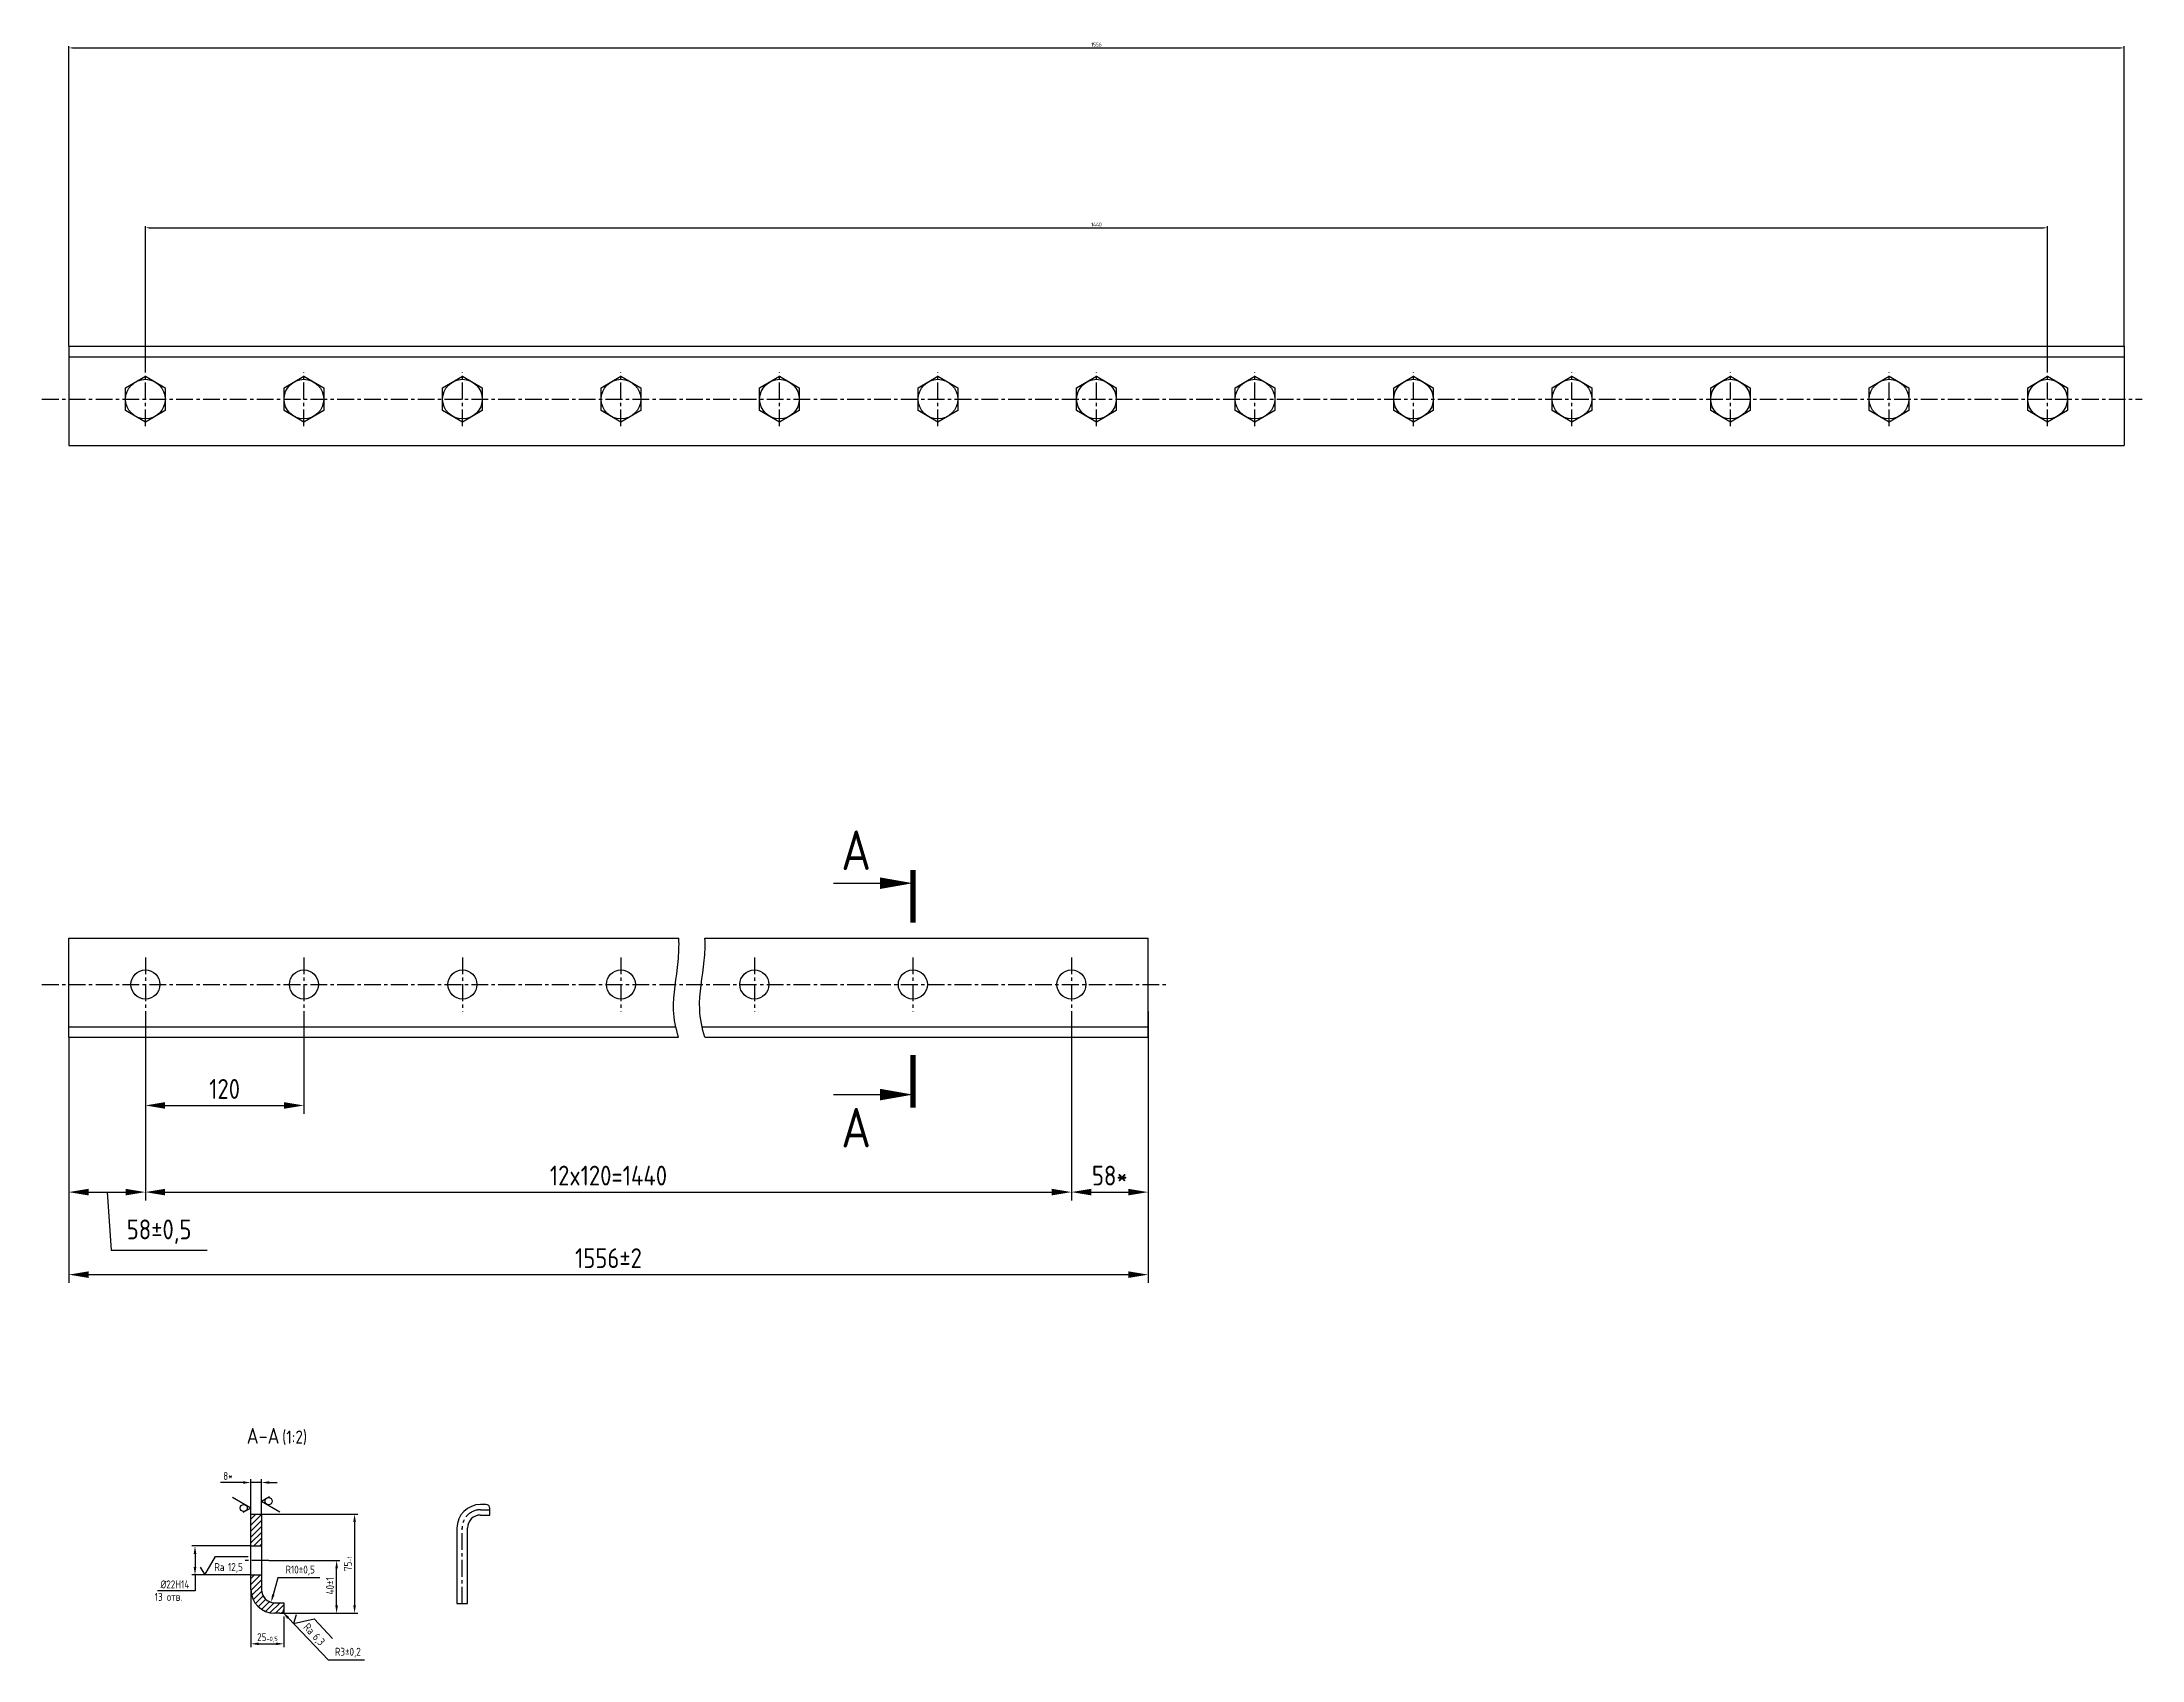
# Model space of a CAD drawing. Header units: millimetres. Extents: x 2992 to 6597, y 1250 to 2866.
# Drawn here: x 5007 to 6597, y 1641 to 2866 of the extents above; entities that cross this region are included whole.
import ezdxf
from ezdxf.enums import TextEntityAlignment as Align

# ---------------------------------------------------------------- set-up
doc = ezdxf.new("R2010")
doc.units = ezdxf.units.MM
doc.header["$LTSCALE"] = 0.4
doc.linetypes.add('CENTER', pattern=[50.8, 31.75, -6.35, 6.35, -6.35])
for name, color, linetype in [('Bord', 1, 'Continuous'), ('Cen', 5, 'CENTER'), ('Cont', 6, 'Continuous'), ('Dim', 7, 'Continuous'), ('Hatch', 2, 'Continuous'), ('Text', 3, 'Continuous'), ('Textb', 6, 'Continuous')]:
    doc.layers.add(name, color=color, linetype=linetype)
doc.styles.add('Style1', font='romans.shx', dxfattribs={"width": 0.8})
doc.dimstyles.new('Dia_1$0', dxfattribs={"dimtxt": 3, "dimasz": 3, "dimexe": 1.25, "dimexo": 0, "dimgap": 1, "dimtad": 1, "dimtoh": 1, "dimtxsty": 'Style1', "dimcen": 2.5, "dimclrt": 3, "dimadec": 0, "dimazin": 0, "dimtfac": 1, "dimtmove": 0, "dimatfit": 3, "dimfxl": 1, "dimarcsym": 0})
doc.dimstyles.new('Lin$0', dxfattribs={"dimtxt": 3, "dimasz": 3, "dimexe": 1.25, "dimexo": 0, "dimgap": 1, "dimtad": 1, "dimtoh": 1, "dimdec": 5, "dimlfac": -1, "dimtxsty": 'Style1', "dimcen": 2.5, "dimclrt": 3, "dimaunit": 1, "dimadec": 0, "dimazin": 0, "dimtfac": 1, "dimtdec": 5, "dimtmove": 0, "dimatfit": 3, "dimldrblk": 'NONE', "dimfxl": 1, "dimarcsym": 0})
doc.dimstyles.new('Lin$4', dxfattribs={"dimtxt": 3, "dimasz": 3, "dimexe": 1.25, "dimexo": 0, "dimgap": 1, "dimtad": 1, "dimtoh": 1, "dimdec": 5, "dimlfac": -1, "dimtxsty": 'Style1', "dimcen": 2.5, "dimclrt": 3, "dimaunit": 1, "dimadec": 0, "dimazin": 0, "dimtfac": 1, "dimtdec": 5, "dimtmove": 0, "dimatfit": 3, "dimldrblk": 'NONE', "dimfxl": 1, "dimarcsym": 0})

# ---------------------------------------------------------------- blocks, each defined once
blk = doc.blocks.new('*D65')
at = {"layer": 'Defpoints', "color": 0, "transparency": 16777216}
for p in [(5165.3, 1775.5), (5165.3, 1751.5), (5173.3, 1751.5)]:
    blk.add_point(p, dxfattribs=at)
at = {"layer": 'Dim', "color": 0, "lineweight": -2, "transparency": 16777216}
for p, q in [((5159.3, 1775.5), (5142.4, 1775.5)), ((5165.3, 1751.5), (5165.3, 1778)), ((5173.3, 1775.5), (5165.3, 1775.5)), ((5173.3, 1751.5), (5173.3, 1778)), ((5179.3, 1775.5), (5185.3, 1775.5))]:
    blk.add_line(p, q, dxfattribs=at)
at = {"layer": 'Dim', "color": 0, "transparency": 16777216}
for points in [[(5159.3, 1776.5), (5159.3, 1774.5), (5165.3, 1775.5)], [(5179.3, 1776.5), (5179.3, 1774.5), (5173.3, 1775.5)]]:
    blk.add_solid(points, dxfattribs=at)
at = {"layer": 'Dim', "color": 3, "transparency": 16777216, "insert": (5147.9, 1780.5), "char_height": 6, "attachment_point": 5, "style": 'Style1'}
blk.add_mtext('8*', dxfattribs=at)
blk = doc.blocks.new('_None')
blk = doc.blocks.new('sherISO_09')
at = {"layer": 'Text'}
for q in [(-1.73, 3), (4.04, 7)]:
    blk.add_line((0, 0), q, dxfattribs=at)
blk.add_circle((0, 2.71), 1.35, dxfattribs=at)
blk = doc.blocks.new('*D66')
at = {"layer": 'Defpoints', "color": 0, "transparency": 16777216}
for p in [(5165.3, 1727.5), (5123, 1705.5), (5165.3, 1705.5)]:
    blk.add_point(p, dxfattribs=at)
at = {"layer": 'Dim', "color": 0, "lineweight": -2, "transparency": 16777216}
for p, q in [((5165.3, 1727.5), (5120.5, 1727.5)), ((5123, 1721.5), (5123, 1711.5)), ((5165.3, 1705.5), (5120.5, 1705.5)), ((5123, 1705.5), (5123, 1693.4)), ((5123, 1693.4), (5094.5, 1693.4))]:
    blk.add_line(p, q, dxfattribs=at)
at = {"layer": 'Dim', "color": 0, "transparency": 16777216}
for points in [[(5122, 1721.5), (5124, 1721.5), (5123, 1727.5)], [(5122, 1711.5), (5124, 1711.5), (5123, 1705.5)]]:
    blk.add_solid(points, dxfattribs=at)
at = {"layer": 'Dim', "color": 3, "transparency": 16777216, "insert": (5107.8, 1698.4), "char_height": 6, "attachment_point": 5, "style": 'Style1'}
blk.add_mtext('%%C22H14', dxfattribs=at)
blk = doc.blocks.new('*D67')
at = {"layer": 'Defpoints', "color": 0, "transparency": 16777216}
for p in [(5178.8, 1716.5), (5230.2, 1716.5), (5187.3, 1676.5)]:
    blk.add_point(p, dxfattribs=at)
at = {"layer": 'Dim', "color": 0, "lineweight": -2, "transparency": 16777216}
for p, q in [((5178.8, 1716.5), (5232.7, 1716.5)), ((5230.2, 1682.5), (5230.2, 1710.5)), ((5187.3, 1676.5), (5232.7, 1676.5))]:
    blk.add_line(p, q, dxfattribs=at)
at = {"layer": 'Dim', "color": 0, "transparency": 16777216}
for points in [[(5229.2, 1710.5), (5231.2, 1710.5), (5230.2, 1716.5)], [(5229.2, 1682.5), (5231.2, 1682.5), (5230.2, 1676.5)]]:
    blk.add_solid(points, dxfattribs=at)
at = {"layer": 'Dim', "color": 3, "transparency": 16777216, "insert": (5225.2, 1697.3), "char_height": 6, "attachment_point": 5, "rotation": 90, "style": 'Style1'}
blk.add_mtext('40±1', dxfattribs=at)
blk = doc.blocks.new('*D68')
at = {"layer": 'Defpoints', "color": 0, "transparency": 16777216}
for p in [(5173.3, 1751.5), (5187.3, 1676.5), (5243.8, 1676.5)]:
    blk.add_point(p, dxfattribs=at)
at = {"layer": 'Dim', "color": 0, "lineweight": -2, "transparency": 16777216}
for p, q in [((5173.3, 1751.5), (5246.3, 1751.5)), ((5243.8, 1745.5), (5243.8, 1682.5)), ((5187.3, 1676.5), (5246.3, 1676.5))]:
    blk.add_line(p, q, dxfattribs=at)
at = {"layer": 'Dim', "color": 0, "transparency": 16777216}
for points in [[(5242.8, 1745.5), (5244.8, 1745.5), (5243.8, 1751.5)], [(5242.8, 1682.5), (5244.8, 1682.5), (5243.8, 1676.5)]]:
    blk.add_solid(points, dxfattribs=at)
at = {"layer": 'Dim', "color": 3, "transparency": 16777216, "insert": (5238.8, 1714.1), "char_height": 6, "attachment_point": 5, "rotation": 90, "style": 'Style1'}
blk.add_mtext('75{\\H0.58333x;\\S^ -1;}', dxfattribs=at)
blk = doc.blocks.new('sherISO_03')
at = {"layer": 'Text'}
blk.add_line((4.04, 7), (14.12, 7), dxfattribs=at)
blk.add_lwpolyline([(-1.73, 3), (0, 0), (4.04, 7)], dxfattribs=at)
at = {"layer": 'Text', "style": 'Style1', "width": 0.8}
blk.add_text('Ra', height=3, dxfattribs=at).set_placement((3.58, 1.5))
blk.add_attdef('6,3', (8.73, 1.5), '', height=3, dxfattribs=at)
blk = doc.blocks.new('*D69')
at = {"layer": 'Defpoints', "color": 0, "transparency": 16777216}
for p in [(5165.3, 1694), (5190.3, 1672.6), (5190.3, 1653.4)]:
    blk.add_point(p, dxfattribs=at)
at = {"layer": 'Dim', "color": 0, "lineweight": -2, "transparency": 16777216}
for p, q in [((5165.3, 1694), (5165.3, 1650.9)), ((5190.3, 1672.6), (5190.3, 1650.9)), ((5171.3, 1653.4), (5184.3, 1653.4))]:
    blk.add_line(p, q, dxfattribs=at)
at = {"layer": 'Dim', "color": 0, "transparency": 16777216}
for points in [[(5171.3, 1654.4), (5171.3, 1652.4), (5165.3, 1653.4)], [(5184.3, 1654.4), (5184.3, 1652.4), (5190.3, 1653.4)]]:
    blk.add_solid(points, dxfattribs=at)
at = {"layer": 'Dim', "color": 3, "transparency": 16777216, "insert": (5177.8, 1658.4), "char_height": 6, "attachment_point": 5, "style": 'Style1'}
blk.add_mtext('25{\\H0.58333x;\\S^ -0,5;}', dxfattribs=at)
blk = doc.blocks.new('ZNAK02')
at = {"layer": 'Textb', "style": 'Style1', "width": 0.8}
blk.add_attdef('А-А', text='', height=6, dxfattribs=at).set_placement((13.92, -0.06), align=Align.RIGHT)
blk.add_attdef('SC(1)', (14.94, -0.06), '', height=5, dxfattribs=at)
blk = doc.blocks.new('*D70')
at = {"layer": 'Defpoints', "color": 0, "transparency": 16777216}
for p in [(5085.4, 2132.1), (5027.4, 2112.6), (5085.4, 1995.4)]:
    blk.add_point(p, dxfattribs=at)
at = {"layer": 'Dim', "color": 0, "linetype": 'ByBlock', "lineweight": -2, "transparency": 16777216}
for p, q in [((5085.4, 2132.1), (5085.4, 1989.1)), ((5027.4, 2112.6), (5027.4, 1989.1)), ((5042.4, 1995.4), (5070.4, 1995.4)), ((5056.4, 1995.4), (5059.4, 1951.4)), ((5059.4, 1951.4), (5132.2, 1951.4))]:
    blk.add_line(p, q, dxfattribs=at)
at = {"layer": 'Dim', "color": 0, "transparency": 16777216}
for points in [[(5042.4, 1997.9), (5042.4, 1992.9), (5027.4, 1995.4)], [(5070.4, 1997.9), (5070.4, 1992.9), (5085.4, 1995.4)]]:
    blk.add_solid(points, dxfattribs=at)
at = {"layer": 'Dim', "color": 3, "transparency": 16777216, "insert": (5095.8, 1965.4), "char_height": 15, "attachment_point": 5, "style": 'Style1'}
blk.add_mtext('58±0,5', dxfattribs=at)
blk = doc.blocks.new('*D71')
at = {"layer": 'Defpoints', "color": 0, "transparency": 16777216}
for p in [(5085.4, 2132.1), (5205.4, 2132.1), (5205.4, 2061)]:
    blk.add_point(p, dxfattribs=at)
at = {"layer": 'Dim', "color": 0, "linetype": 'ByBlock', "lineweight": -2, "transparency": 16777216}
for p, q in [((5085.4, 2132.1), (5085.4, 2054.7)), ((5205.4, 2132.1), (5205.4, 2054.7)), ((5100.4, 2061), (5190.4, 2061))]:
    blk.add_line(p, q, dxfattribs=at)
at = {"layer": 'Dim', "color": 0, "transparency": 16777216}
for points in [[(5100.4, 2063.5), (5100.4, 2058.5), (5085.4, 2061)], [(5190.4, 2063.5), (5190.4, 2058.5), (5205.4, 2061)]]:
    blk.add_solid(points, dxfattribs=at)
at = {"layer": 'Dim', "color": 3, "transparency": 16777216, "insert": (5145.4, 2073.5), "char_height": 15, "attachment_point": 5, "style": 'Style1'}
blk.add_mtext('120', dxfattribs=at)
blk = doc.blocks.new('*D72')
at = {"layer": 'Defpoints', "color": 0, "transparency": 16777216}
for p in [(5085.4, 2132.1), (5786.5, 2132.1), (5786.5, 1995.4)]:
    blk.add_point(p, dxfattribs=at)
at = {"layer": 'Dim', "color": 0, "linetype": 'ByBlock', "lineweight": -2, "transparency": 16777216}
for p, q in [((5085.4, 2132.1), (5085.4, 1989.1)), ((5786.5, 2132.1), (5786.5, 1989.1)), ((5100.4, 1995.4), (5771.5, 1995.4))]:
    blk.add_line(p, q, dxfattribs=at)
at = {"layer": 'Dim', "color": 0, "transparency": 16777216}
for points in [[(5100.4, 1997.9), (5100.4, 1992.9), (5085.4, 1995.4)], [(5771.5, 1997.9), (5771.5, 1992.9), (5786.5, 1995.4)]]:
    blk.add_solid(points, dxfattribs=at)
at = {"layer": 'Dim', "color": 3, "transparency": 16777216, "insert": (5436, 2007.9), "char_height": 15, "attachment_point": 5, "style": 'Style1'}
blk.add_mtext('12x120=1440', dxfattribs=at)
blk = doc.blocks.new('*D73')
at = {"layer": 'Defpoints', "color": 0, "transparency": 16777216}
for p in [(6525.4, 2725.5), (5085.4, 2616.3), (6525.4, 2616.3)]:
    blk.add_point(p, dxfattribs=at)
at = {"layer": 'Dim', "color": 0, "linetype": 'ByBlock', "lineweight": -2, "transparency": 16777216}
for p, q in [((5085.4, 2616.3), (5085.4, 2726.8)), ((5088.4, 2725.5), (6522.4, 2725.5)), ((6525.4, 2616.3), (6525.4, 2726.8))]:
    blk.add_line(p, q, dxfattribs=at)
at = {"layer": 'Dim', "color": 0, "transparency": 16777216}
for points in [[(5088.4, 2726), (5088.4, 2725), (5085.4, 2725.5)], [(6522.4, 2726), (6522.4, 2725), (6525.4, 2725.5)]]:
    blk.add_solid(points, dxfattribs=at)
at = {"layer": 'Dim', "color": 3, "transparency": 16777216, "insert": (5805.4, 2728), "char_height": 3, "attachment_point": 5, "style": 'Style1'}
blk.add_mtext('1440', dxfattribs=at)
blk = doc.blocks.new('*D74')
at = {"layer": 'Defpoints', "color": 0, "transparency": 16777216}
for p in [(6583.4, 2861.7), (5027.4, 2635.8), (6583.4, 2635.8)]:
    blk.add_point(p, dxfattribs=at)
at = {"layer": 'Dim', "color": 0, "linetype": 'ByBlock', "lineweight": -2, "transparency": 16777216}
for p, q in [((5027.4, 2635.8), (5027.4, 2863)), ((5030.4, 2861.7), (6580.4, 2861.7)), ((6583.4, 2635.8), (6583.4, 2863))]:
    blk.add_line(p, q, dxfattribs=at)
at = {"layer": 'Dim', "color": 0, "transparency": 16777216}
for points in [[(5030.4, 2862.2), (5030.4, 2861.2), (5027.4, 2861.7)], [(6580.4, 2862.2), (6580.4, 2861.2), (6583.4, 2861.7)]]:
    blk.add_solid(points, dxfattribs=at)
at = {"layer": 'Dim', "color": 3, "transparency": 16777216, "insert": (5805.4, 2864.2), "char_height": 3, "attachment_point": 5, "style": 'Style1'}
blk.add_mtext('1556', dxfattribs=at)
blk = doc.blocks.new('*D75')
at = {"layer": 'Defpoints', "color": 0, "transparency": 16777216}
for p in [(5027.4, 2112.6), (5844.5, 2112.6), (5844.5, 1932.9)]:
    blk.add_point(p, dxfattribs=at)
at = {"layer": 'Dim', "color": 0, "linetype": 'ByBlock', "lineweight": -2, "transparency": 16777216}
for p, q in [((5027.4, 2112.6), (5027.4, 1926.6)), ((5844.5, 2112.6), (5844.5, 1926.6)), ((5042.4, 1932.9), (5829.5, 1932.9))]:
    blk.add_line(p, q, dxfattribs=at)
at = {"layer": 'Dim', "color": 0, "transparency": 16777216}
for points in [[(5042.4, 1935.4), (5042.4, 1930.4), (5027.4, 1932.9)], [(5829.5, 1935.4), (5829.5, 1930.4), (5844.5, 1932.9)]]:
    blk.add_solid(points, dxfattribs=at)
at = {"layer": 'Dim', "color": 3, "transparency": 16777216, "insert": (5436, 1945.4), "char_height": 15, "attachment_point": 5, "style": 'Style1'}
blk.add_mtext('1556±2', dxfattribs=at)
blk = doc.blocks.new('*D76')
at = {"layer": 'Defpoints', "color": 0, "transparency": 16777216}
for p in [(5786.5, 2132.1), (5844.5, 2132.1), (5844.5, 1995.4)]:
    blk.add_point(p, dxfattribs=at)
at = {"layer": 'Dim', "color": 0, "linetype": 'ByBlock', "lineweight": -2, "transparency": 16777216}
for p, q in [((5786.5, 2132.1), (5786.5, 1989.1)), ((5844.5, 2132.1), (5844.5, 1989.1)), ((5801.5, 1995.4), (5829.5, 1995.4))]:
    blk.add_line(p, q, dxfattribs=at)
at = {"layer": 'Dim', "color": 0, "transparency": 16777216}
for points in [[(5801.5, 1997.9), (5801.5, 1992.9), (5786.5, 1995.4)], [(5829.5, 1997.9), (5829.5, 1992.9), (5844.5, 1995.4)]]:
    blk.add_solid(points, dxfattribs=at)
at = {"layer": 'Dim', "color": 3, "transparency": 16777216, "insert": (5815.5, 2007.9), "char_height": 15, "attachment_point": 5, "style": 'Style1'}
blk.add_mtext('58*', dxfattribs=at)
blk = doc.blocks.new('razrez03')
at = {"layer": 'Text'}
blk.add_lwpolyline([(0, 0, 0, 1.76, 0), (5, 0, 1.76, 1.76, 0)], format="xyseb", dxfattribs=at)
at = {"layer": 'Text', "const_width": 0.8}
blk.add_lwpolyline([(0, 2), (0, -6)], dxfattribs=at)
at = {"layer": 'Text'}
blk.add_lwpolyline([(12, 0), (5, 0)], dxfattribs=at)
at = {"layer": 'Textb', "style": 'Style1', "width": 0.8}
blk.add_attdef('A', (6.5, 2), '', height=6, dxfattribs=at)
blk = doc.blocks.new('*D77')
at = {"layer": 'Defpoints', "color": 0, "transparency": 16777216}
for p in [(5187.3, 1679.5), (5189.4, 1677.3)]:
    blk.add_point(p, dxfattribs=at)
at = {"layer": 'Dim', "color": 0, "lineweight": -2, "transparency": 16777216}
for p, q in [((5224.1, 1641.1), (5193.5, 1673)), ((5251.3, 1641.1), (5224.1, 1641.1))]:
    blk.add_line(p, q, dxfattribs=at)
blk.add_arc((5187.3, 1679.5), 3, 266.0905, 0, dxfattribs=at)
at = {"layer": 'Dim', "color": 0, "transparency": 16777216}
blk.add_solid([(5194.2, 1673.7), (5192.8, 1672.3), (5189.4, 1677.3)], dxfattribs=at)
at = {"layer": 'Dim', "color": 3, "transparency": 16777216, "insert": (5238.7, 1646.7), "char_height": 6, "attachment_point": 5, "style": 'Style1'}
blk.add_mtext('R3±0,2', dxfattribs=at)
blk = doc.blocks.new('*D78')
at = {"layer": 'Defpoints', "color": 0, "transparency": 16777216}
for p in [(5183.3, 1694.5), (5180.6, 1684.9)]:
    blk.add_point(p, dxfattribs=at)
at = {"layer": 'Dim', "color": 0, "lineweight": -2, "transparency": 16777216}
for p, q in [((5185.7, 1703.3), (5182.2, 1690.6)), ((5217.5, 1703.3), (5185.7, 1703.3))]:
    blk.add_line(p, q, dxfattribs=at)
blk.add_arc((5183.3, 1694.5), 10, 180, 268.7813, dxfattribs=at)
at = {"layer": 'Dim', "color": 0, "transparency": 16777216}
blk.add_solid([(5181.3, 1690.9), (5183.2, 1690.4), (5180.6, 1684.9)], dxfattribs=at)
at = {"layer": 'Dim', "color": 3, "transparency": 16777216, "insert": (5202.6, 1708.9), "char_height": 6, "attachment_point": 5, "style": 'Style1'}
blk.add_mtext('R10±0,5', dxfattribs=at)
blk = doc.blocks.new('sherISO_01')
at = {"layer": 'Text'}
blk.add_line((4.04, 7), (16.36, 7), dxfattribs=at)
blk.add_lwpolyline([(-1.73, 3), (0, 0), (4.04, 7)], dxfattribs=at)
at = {"layer": 'Text', "style": 'Style1', "width": 0.8}
blk.add_text('Ra', height=3, dxfattribs=at).set_placement((3.58, 1.5))
blk.add_attdef('12,5', (8.73, 1.5), '', height=3, dxfattribs=at)

msp = doc.modelspace()

# ---------------------------------------------------------------- hatches: boundary and pattern name
at = {"layer": 'Hatch'}
h = msp.add_hatch(dxfattribs=at)
h.set_pattern_fill('ANSI31', color=256)
h.set_pattern_definition([(45, (8045.6322, 4798.676), (-2.245064, 2.245064), [])])
h.paths.add_polyline_path([(5165.293712, 1751.502693), (5173.293712, 1751.502693), (5173.293712, 1727.502693), (5165.293712, 1727.502693)])
h.paths.add_polyline_path([(5165.293712, 1705.502693), (5173.293712, 1705.502693), (5173.293712, 1694.502693, 0.4142135624), (5183.293712, 1684.502693), (5190.293712, 1684.502693), (5190.293712, 1679.502693, -0.4142135624), (5187.293712, 1676.502693), (5183.293712, 1676.502693, -0.4142135624), (5165.293712, 1694.502693)])

# ---------------------------------------------------------------- linework, layer by layer
at = {"layer": 'Bord'}
for points, knots in [([(5489.085151, 2112.598781), (5486.969041, 2119.373421), (5483.208804, 2138.016139), (5488.885982, 2163.359895), (5489.557844, 2181.78803), (5489.288875, 2187.598782)], [42.9201491977, 42.9201491977, 42.9201491977, 42.9201491977, 64.4482987183, 101.4562237444, 118.8048081624, 118.8048081624, 118.8048081624, 118.8048081624]), ([(5509.052057, 2112.598781), (5506.812091, 2119.599502), (5502.900812, 2138.465272), (5508.581369, 2163.824109), (5509.287319, 2182.014368), (5509.065861, 2187.598782)], [42.1835013614, 42.1835013614, 42.1835013614, 42.1835013614, 64.4482987183, 101.4562237444, 118.1133182093, 118.1133182093, 118.1133182093, 118.1133182093])]:
    msp.add_open_spline(points, degree=3, knots=knots, dxfattribs=at)
at = {"layer": 'Cen'}
for p, q in [((5085.438177, 2575.270515), (5085.438177, 2616.270515)), ((5205.438177, 2575.270515), (5205.438177, 2616.270515)), ((5325.438177, 2575.270515), (5325.438177, 2616.270515)), ((5445.438177, 2575.270515), (5445.438177, 2616.270515)), ((5565.438177, 2575.270515), (5565.438177, 2616.270515)), ((5685.438177, 2575.270515), (5685.438177, 2616.270515)), ((5805.438177, 2575.270515), (5805.438177, 2616.270515)), ((5925.438177, 2575.270515), (5925.438177, 2616.270515)), ((6045.438177, 2575.270515), (6045.438177, 2616.270515)), ((6165.438177, 2575.270515), (6165.438177, 2616.270515)), ((6285.438177, 2575.270515), (6285.438177, 2616.270515)), ((6405.438177, 2575.270515), (6405.438177, 2616.270515)), ((6525.438177, 2575.270515), (6525.438177, 2616.270515)), ((5007.160925, 2595.770515), (6596.956844, 2595.770515)), ((5085.438177, 2173.098781), (5085.438177, 2132.098781)), ((5205.438177, 2173.098781), (5205.438177, 2132.098781)), ((5325.438177, 2173.098781), (5325.438177, 2132.098781)), ((5445.438177, 2173.098781), (5445.438177, 2132.098781)), ((5546.469957, 2173.098781), (5546.469957, 2132.098781)), ((5666.469957, 2173.098781), (5666.469957, 2132.098781)), ((5786.469957, 2173.098781), (5786.469957, 2132.098781)), ((5007.160925, 2152.598781), (5857.988624, 2152.598781)), ((5178.812128, 1716.502693), (5160.397173, 1716.502693))]:
    msp.add_line(p, q, dxfattribs=at)
msp.add_lwpolyline([(5325.229255, 1683.889508), (5325.229255, 1740.889508, -0.4142135624), (5339.229255, 1754.889508), (5346.229255, 1754.889508)], format="xyb", dxfattribs=at)
at = {"layer": 'Cont'}
for p, q in [((5027.438177, 2635.770515), (6583.438177, 2635.770514)), ((5027.438177, 2635.770515), (5027.438177, 2560.770515)), ((5027.438177, 2627.770515), (6583.438177, 2627.770514)), ((6583.438177, 2635.770515), (6583.438177, 2560.770515)), ((5070.438177, 2604.430769), (5085.438177, 2613.091023)), ((5085.438177, 2613.091023), (5100.438177, 2604.430769)), ((5190.438177, 2604.430769), (5205.438177, 2613.091023)), ((5205.438177, 2613.091023), (5220.438177, 2604.430769)), ((5310.438177, 2604.430769), (5325.438177, 2613.091023)), ((5325.438177, 2613.091023), (5340.438177, 2604.430769)), ((5430.438177, 2604.430769), (5445.438177, 2613.091023)), ((5445.438177, 2613.091023), (5460.438177, 2604.430769)), ((5550.438177, 2604.430769), (5565.438177, 2613.091023)), ((5565.438177, 2613.091023), (5580.438177, 2604.430769)), ((5670.438177, 2604.430769), (5685.438177, 2613.091023)), ((5685.438177, 2613.091023), (5700.438177, 2604.430769)), ((5790.438177, 2604.430769), (5805.438177, 2613.091023)), ((5805.438177, 2613.091023), (5820.438177, 2604.430769)), ((5910.438177, 2604.430769), (5925.438177, 2613.091023)), ((5925.438177, 2613.091023), (5940.438177, 2604.430769)), ((6030.438177, 2604.430769), (6045.438177, 2613.091023)), ((6045.438177, 2613.091023), (6060.438177, 2604.430769)), ((6150.438177, 2604.430769), (6165.438177, 2613.091023)), ((6165.438177, 2613.091023), (6180.438177, 2604.430769)), ((6270.438177, 2604.430769), (6285.438177, 2613.091023)), ((6285.438177, 2613.091023), (6300.438177, 2604.430769)), ((6390.438177, 2604.430769), (6405.438177, 2613.091023)), ((6405.438177, 2613.091023), (6420.438177, 2604.430769)), ((6510.438177, 2604.430769), (6525.438177, 2613.091023)), ((6525.438177, 2613.091023), (6540.438177, 2604.430769)), ((5070.438177, 2587.110261), (5070.438177, 2604.430769)), ((5100.438177, 2604.430769), (5100.438177, 2587.110261)), ((5190.438177, 2587.110261), (5190.438177, 2604.430769)), ((5220.438177, 2604.430769), (5220.438177, 2587.110261)), ((5310.438177, 2587.110261), (5310.438177, 2604.430769)), ((5340.438177, 2604.430769), (5340.438177, 2587.110261)), ((5430.438177, 2587.110261), (5430.438177, 2604.430769)), ((5460.438177, 2604.430769), (5460.438177, 2587.110261)), ((5550.438177, 2587.110261), (5550.438177, 2604.430769)), ((5580.438177, 2604.430769), (5580.438177, 2587.110261)), ((5670.438177, 2587.110261), (5670.438177, 2604.430769)), ((5700.438177, 2604.430769), (5700.438177, 2587.110261)), ((5790.438177, 2587.110261), (5790.438177, 2604.430769)), ((5820.438177, 2604.430769), (5820.438177, 2587.110261)), ((5910.438177, 2587.110261), (5910.438177, 2604.430769)), ((5940.438177, 2604.430769), (5940.438177, 2587.110261)), ((6030.438177, 2587.110261), (6030.438177, 2604.430769)), ((6060.438177, 2604.430769), (6060.438177, 2587.110261)), ((6150.438177, 2587.110261), (6150.438177, 2604.430769)), ((6180.438177, 2604.430769), (6180.438177, 2587.110261)), ((6270.438177, 2587.110261), (6270.438177, 2604.430769)), ((6300.438177, 2604.430769), (6300.438177, 2587.110261)), ((6390.438177, 2587.110261), (6390.438177, 2604.430769)), ((6420.438177, 2604.430769), (6420.438177, 2587.110261)), ((6510.438177, 2587.110261), (6510.438177, 2604.430769)), ((6540.438177, 2604.430769), (6540.438177, 2587.110261)), ((5085.438177, 2578.450007), (5070.438177, 2587.110261)), ((5100.438177, 2587.110261), (5085.438177, 2578.450007)), ((5205.438177, 2578.450007), (5190.438177, 2587.110261)), ((5220.438177, 2587.110261), (5205.438177, 2578.450007)), ((5325.438177, 2578.450007), (5310.438177, 2587.110261)), ((5340.438177, 2587.110261), (5325.438177, 2578.450007)), ((5445.438177, 2578.450007), (5430.438177, 2587.110261)), ((5460.438177, 2587.110261), (5445.438177, 2578.450007)), ((5565.438177, 2578.450007), (5550.438177, 2587.110261)), ((5580.438177, 2587.110261), (5565.438177, 2578.450007)), ((5685.438177, 2578.450007), (5670.438177, 2587.110261)), ((5700.438177, 2587.110261), (5685.438177, 2578.450007)), ((5805.438177, 2578.450007), (5790.438177, 2587.110261)), ((5820.438177, 2587.110261), (5805.438177, 2578.450007)), ((5925.438177, 2578.450007), (5910.438177, 2587.110261)), ((5940.438177, 2587.110261), (5925.438177, 2578.450007)), ((6045.438177, 2578.450007), (6030.438177, 2587.110261)), ((6060.438177, 2587.110261), (6045.438177, 2578.450007)), ((6165.438177, 2578.450007), (6150.438177, 2587.110261)), ((6180.438177, 2587.110261), (6165.438177, 2578.450007)), ((6285.438177, 2578.450007), (6270.438177, 2587.110261)), ((6300.438177, 2587.110261), (6285.438177, 2578.450007)), ((6405.438177, 2578.450007), (6390.438177, 2587.110261)), ((6420.438177, 2587.110261), (6405.438177, 2578.450007)), ((6525.438177, 2578.450007), (6510.438177, 2587.110261)), ((6540.438177, 2587.110261), (6525.438177, 2578.450007)), ((5027.438177, 2560.770514), (6583.438177, 2560.770514)), ((5027.438177, 2187.598782), (5489.288875, 2187.598782)), ((5027.438177, 2112.598781), (5027.438177, 2187.598781)), ((5509.065861, 2187.598782), (5844.469957, 2187.598782)), ((5844.469957, 2112.598781), (5844.469957, 2187.598781)), ((5027.438177, 2120.598781), (5486.958293, 2120.598781)), ((5506.859342, 2120.598781), (5844.469957, 2120.598782)), ((5027.438177, 2112.598781), (5489.085151, 2112.598781)), ((5509.052057, 2112.598781), (5844.469957, 2112.598782)), ((5165.293712, 1751.502693), (5173.293712, 1751.502693)), ((5165.293712, 1694.502693), (5165.293712, 1751.502693)), ((5173.293712, 1751.502693), (5173.293712, 1694.502693)), ((5343.229255, 1758.889508), (5339.229255, 1758.889508)), ((5339.229255, 1750.889508), (5346.229255, 1750.889508)), ((5346.229255, 1750.889508), (5346.229255, 1755.889508)), ((5321.229255, 1740.889508), (5321.229255, 1683.889508)), ((5329.229255, 1683.889508), (5329.229255, 1740.889508)), ((5165.293712, 1727.502693), (5173.293712, 1727.502693)), ((5165.293712, 1705.502693), (5173.293712, 1705.502693)), ((5183.293712, 1684.502693), (5190.293712, 1684.502693)), ((5187.293712, 1676.502693), (5183.293712, 1676.502693)), ((5190.293712, 1684.502693), (5190.293712, 1679.502693)), ((5321.229255, 1683.889508), (5329.229255, 1683.889508))]:
    msp.add_line(p, q, dxfattribs=at)
for centre, radius in [((5085.438177, 2595.770515), 15), ((5205.438177, 2595.770515), 15), ((5325.438177, 2595.770515), 15), ((5445.438177, 2595.770515), 15), ((5565.438177, 2595.770515), 15), ((5685.438177, 2595.770515), 15), ((5805.438177, 2595.770515), 15), ((5925.438177, 2595.770515), 15), ((6045.438177, 2595.770515), 15), ((6165.438177, 2595.770515), 15), ((6285.438177, 2595.770515), 15), ((6405.438177, 2595.770515), 15), ((6525.438177, 2595.770515), 15), ((5085.438177, 2152.598781), 11), ((5205.438177, 2152.598781), 11), ((5325.438177, 2152.598781), 11), ((5445.438177, 2152.598781), 11), ((5546.469957, 2152.598781), 11), ((5666.469957, 2152.598781), 11), ((5786.469957, 2152.598781), 11)]:
    msp.add_circle(centre, radius, dxfattribs=at)
for centre, radius, start, end in [((5339.229255, 1740.889508), 18, 90, 180), ((5339.229255, 1740.889508), 10, 90, 180), ((5343.229255, 1755.889508), 3, 0, 90), ((5183.293712, 1694.502693), 18, 180, 270), ((5183.293712, 1694.502693), 10, 180, 270), ((5187.293712, 1679.502693), 3, 270, 0)]:
    msp.add_arc(centre, radius, start, end, dxfattribs=at)
at = {"layer": 'Dim'}
for p, q in [((5187.293712, 1676.502693), (5192.676312, 1676.502693)), ((5190.293712, 1679.502693), (5190.293712, 1676.136834)), ((5190.293712, 1673.984347), (5190.293712, 1672.463573))]:
    msp.add_line(p, q, dxfattribs=at)

# ---------------------------------------------------------------- block references
ref = msp.add_blockref('razrez03', (5666.469957, 2229.271828), dxfattribs=dict(at, xscale=-5, yscale=5, zscale=5))
ref.add_attrib('A', 'А', (5612.255671, 2239.271828), dxfattribs={"layer": 'Textb', "height": 30, "style": 'Style1', "width": 0.8})
ref = msp.add_blockref('razrez03', (5666.469957, 2069.221528), dxfattribs=dict(at, xscale=5, yscale=5, zscale=5, rotation=180))
ref.add_attrib('A', 'А', (5612.255671, 2029.221528), dxfattribs={"layer": 'Textb', "height": 30, "style": 'Style1', "width": 0.8})
at = {"layer": 'Dim', "xscale": 2, "yscale": 2, "zscale": 2}
for name, p, values in [('ZNAK02', (5159.117706, 1805.027326), {'А-А': 'А-А', 'SC(1)': '(1:2)'}), ('sherISO_01', (5130.484398, 1705.526479), {'12,5': '12,5'})]:
    msp.add_blockref(name, p, dxfattribs=at).add_auto_attribs(values)
for p, rotation in [((5173.293712, 1761.398818), 270), ((5165.293712, 1756.187086), 90.00000000000001)]:
    msp.add_blockref('sherISO_09', p, dxfattribs=dict(at, rotation=rotation))
at = {"layer": 'Dim', "xscale": 2, "yscale": 2, "zscale": 2, "rotation": 312.6106132932224}
msp.add_blockref('sherISO_03', (5197.546601, 1668.809327), dxfattribs=at).add_auto_attribs({'6,3': '6,3'})

# ---------------------------------------------------------------- texts
at = {"layer": 'Text', "color": 3, "style": 'Style1', "width": 0.8}
msp.add_text('13 отв.', height=6, dxfattribs=at).set_placement((5092.509784, 1685.901395))

# ---------------------------------------------------------------- dimensions: what is measured, and where the dimension line sits
at = {"layer": 'Dim'}
for base, p1, p2, override, picture, middle in [((6583.438177, 2861.709879), (5027.438177, 2635.770515), (6583.438177, 2635.770515), {"dimpost": '', "dimarcsym": 1}, '*D74', (5805.438177, 2864.209879)), ((6525.438177, 2725.520555), (5085.438177, 2616.270515), (6525.438177, 2616.270515), {"dimpost": '', "dimarcsym": 1}, '*D73', (5805.438177, 2728.020555)), ((5205.438177, 2060.964835), (5085.438177, 2132.098781), (5205.438177, 2132.098781), {"dimscale": 5, "dimarcsym": 1}, '*D71', (5145.438177, 2073.464835))]:
    dim = msp.add_linear_dim(base=base, p1=p1, p2=p2, dimstyle='Dia_1$0', override=override, dxfattribs=at)
    dim.commit()
    dim.dimension.update_dxf_attribs({"geometry": picture, "text_midpoint": middle})
for base, p2, text, override, picture, middle in [((5085.438177, 1995.351151), (5085.438177, 2132.098781), '<>±0,5', {"dimscale": 5, "dimtmove": 1, "dimarcsym": 1}, '*D70', (5064.363353, 1951.428025)), ((5844.469957, 1932.851151), (5844.469957, 2112.598782), '1556±2', {"dimscale": 5, "dimarcsym": 1}, '*D75', (5435.954067, 1932.851151))]:
    dim = msp.add_linear_dim(base=base, p1=(5027.438177, 2112.598781), p2=p2, text=text, dimstyle='Dia_1$0', override=override, dxfattribs=at)
    dim.commit()
    dim.dimension.update_dxf_attribs({"geometry": picture, "text_midpoint": middle, "dimtype": 160})
for base, p1, p2, text, override, picture, middle in [((5786.469957, 1995.351151), (5085.438177, 2132.098781), (5786.469957, 2132.098781), '12x120=1440', {"dimscale": 5, "dimpost": '', "dimarcsym": 1}, '*D72', (5435.954067, 2007.851151)), ((5844.469957, 1995.351151), (5786.469957, 2132.098781), (5844.469957, 2132.098781), '<>*', {"dimscale": 5, "dimarcsym": 1}, '*D76', (5815.469957, 2007.851151))]:
    dim = msp.add_linear_dim(base=base, p1=p1, p2=p2, text=text, dimstyle='Dia_1$0', override=override, dxfattribs=at)
    dim.commit()
    dim.dimension.update_dxf_attribs({"geometry": picture, "text_midpoint": middle})
for base, p1, p2, text, override, picture, middle in [((5165.293712, 1775.502693), (5173.293712, 1751.502693), (5165.293712, 1751.502693), '<>*', {"dimscale": 2}, '*D65', (5147.86514, 1780.502693)), ((5190.293712, 1653.395443), (5165.300793, 1693.997853), (5190.293712, 1672.572448), '<>{\\H0.58333x;\\S^ -0,5;}', {"dimscale": 2, "dimdec": 0}, '*D69', (5177.797252, 1658.395443))]:
    dim = msp.add_linear_dim(base=base, p1=p1, p2=p2, angle=180, text=text, dimstyle='Lin$0', override=override, dxfattribs=at)
    dim.commit()
    dim.dimension.update_dxf_attribs({"geometry": picture, "text_midpoint": middle})
for base, p1, p2, angle, text, picture, middle in [((5243.796223, 1676.502693), (5173.293712, 1751.502693), (5187.303668, 1676.502693), 270, '<>{\\H0.58333x;\\S^ -1;}', '*D68', (5243.796223, 1714.144351)), ((5123.029196, 1705.502693), (5165.293712, 1727.502693), (5165.293712, 1705.502693), 90, '%%C<>H14', '*D66', (5107.772053, 1693.379241)), ((5230.182659, 1716.502693), (5187.293712, 1676.502693), (5178.812128, 1716.502693), 90, '<>±1', '*D67', (5230.182659, 1697.290963))]:
    dim = msp.add_linear_dim(base=base, p1=p1, p2=p2, angle=angle, text=text, dimstyle='Lin$0', override={"dimscale": 2}, dxfattribs=at)
    dim.commit()
    dim.dimension.update_dxf_attribs({"geometry": picture, "text_midpoint": middle, "dimtype": 160})
for center, mpoint, text, override, picture, middle in [((5183.293712, 1694.502693), (5180.61416, 1684.868379), '<>±0,5', {"dimscale": 2}, '*D78', (5202.600731, 1703.311208)), ((5187.293712, 1679.502693), (5189.371539, 1677.338754), '<>±0,2', {"dimscale": 2, "dimdec": 0, "dimcen": 0, "dimtofl": 0}, '*D77', (5238.707351, 1641.133624))]:
    dim = msp.add_radius_dim(center=center, mpoint=mpoint, text=text, dimstyle='Lin$4', override=override, dxfattribs=at)
    dim.commit()
    dim.dimension.update_dxf_attribs({"geometry": picture, "text_midpoint": middle, "dimtype": 164})

doc.saveas('drawing.dxf')
